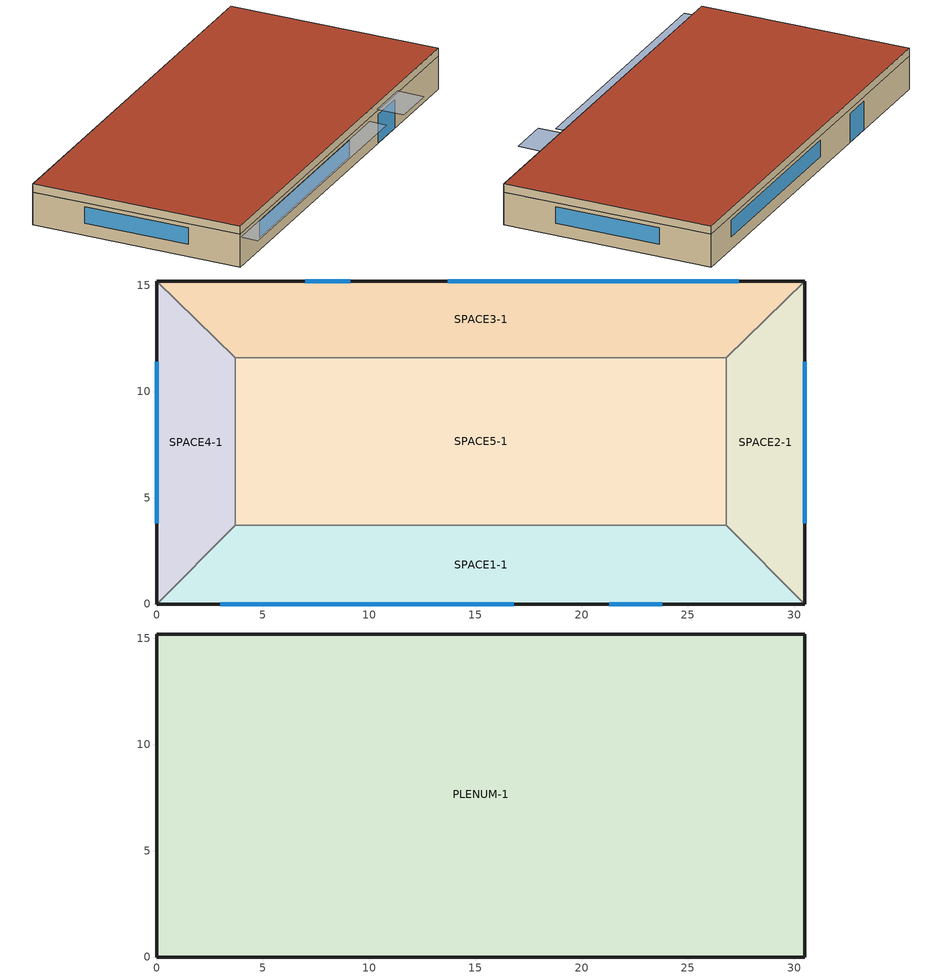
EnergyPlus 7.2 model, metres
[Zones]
SPACE1-1
 floor ground (FLOOR-SLAB-1): 26.8,3.7 30.5,0 0,0 3.7,3.7 z0
 wall outside (WALL-1): 0,0 30.5,0 z0:2.4
 wall to SPACE2-1 (INT-WALL-1): 30.5,0 26.8,3.7 z0:2.4
 wall to SPACE4-1 (INT-WALL-1): 3.7,3.7 0,0 z0:2.4
 wall to SPACE5-1 (INT-WALL-1): 26.8,3.7 3.7,3.7 z0:2.4
 window (Dbl Clr 3mm/13mm Air): 3,0 16.8,0 z0.9:2.1
 window (Sgl Grey 3mm): 21.3,0 23.8,0 z0:2.1
SPACE2-1
 floor ground (FLOOR-SLAB-1): 26.8,11.6 30.5,15.2 30.5,0 26.8,3.7 z0
 wall outside (WALL-1): 30.5,0 30.5,15.2 z0:2.4
 wall to SPACE3-1 (INT-WALL-1): 30.5,15.2 26.8,11.6 z0:2.4
 wall to SPACE5-1 (INT-WALL-1): 26.8,11.6 26.8,3.7 z0:2.4
 window (Dbl Clr 3mm/13mm Air): 30.5,3.8 30.5,11.4 z0.9:2.1
SPACE3-1
 floor ground (FLOOR-SLAB-1): 26.8,11.6 3.7,11.6 0,15.2 30.5,15.2 z0
 wall outside (WALL-1): 30.5,15.2 0,15.2 z0:2.4
 wall to SPACE4-1 (INT-WALL-1): 0,15.2 3.7,11.6 z0:2.4
 wall to SPACE5-1 (INT-WALL-1): 3.7,11.6 26.8,11.6 z0:2.4
 window (Dbl Clr 3mm/13mm Air): 27.4,15.2 13.7,15.2 z0.9:2.1
 window (Sgl Grey 3mm): 9.1,15.2 7,15.2 z0:2.1
SPACE4-1
 floor ground (FLOOR-SLAB-1): 3.7,3.7 0,0 0,15.2 3.7,11.6 z0
 wall outside (WALL-1): 0,15.2 0,0 z0:2.4
 wall to SPACE5-1 (INT-WALL-1): 3.7,3.7 3.7,11.6 z0:2.4
 window (Dbl Clr 3mm/13mm Air): 0,11.4 0,3.8 z0.9:2.1
SPACE5-1
 floor ground (FLOOR-SLAB-1): 26.8,11.6 26.8,3.7 3.7,3.7 3.7,11.6 z0
PLENUM-1
 floor to SPACE1-1 (CLNG-1): 26.8,3.7 30.5,0 0,0 3.7,3.7 z2.4
 floor to SPACE2-1 (CLNG-1): 26.8,11.6 30.5,15.2 30.5,0 26.8,3.7 z2.4
 floor to SPACE3-1 (CLNG-1): 26.8,11.6 3.7,11.6 0,15.2 30.5,15.2 z2.4
 floor to SPACE4-1 (CLNG-1): 3.7,3.7 0,0 0,15.2 3.7,11.6 z2.4
 floor to SPACE5-1 (CLNG-1): 26.8,11.6 26.8,3.7 3.7,3.7 3.7,11.6 z2.4
 wall outside (WALL-1): 0,0 30.5,0 30.5,15.2 0,15.2 0,0 z2.4:3
 roof outside (ROOF-1): 0,15.2 0,0 30.5,0 30.5,15.2 z3
shading: 0,-1.3 0,0 19.8,0 19.8,-1.3 z2.2; 21,-2 21,0 24.1,0 24.1,-2 z2.6
[Building]
Building: North Axis {deg}=30; Terrain=City; Loads Convergence Tolerance Value=0.04; Temperature Convergence Tolerance Value {deltaC}=0.4; Solar Distribution=FullExterior; Maximum Number of Warmup Days=25; Minimum Number of Warmup Days=6
[Site:Location]
Miami Intl Ap FL USA TMY3 WMO=722020: Latitude {deg}=25.82; Longitude {deg}=-80.3; Time Zone {hr}=-5; Elevation {m}=11
[SizingPeriod:DesignDay] Day of Month=21; Humidity Condition Type=Wetbulb; Barometric Pressure {Pa}=101217; Rain Indicator=No; Snow Indicator=No; Daylight Saving Time Indicator=No; Solar Model Indicator=ASHRAEClearSky
Name | Month | Day Type | Maximum Dry-Bulb Temperature {C} | Daily Dry-Bulb Temperature Range {deltaC} | Wetbulb or DewPoint at Maximum Dry-Bulb {C} | Wind Speed {m/s} | Wind Direction {deg} | Sky Clearness
Miami Intl Ap Ann Htg 99.6% Condns DB | 1 | WinterDesignDay | 8.7 | 0 | 8.7 | 3.8 | 340 | 0
Miami Intl Ap Ann Clg .4% Condns DB=>MWB | 7 | SummerDesignDay | 33.2 | 6.7 | 25.3 | 4.5 | 140 | 1
[Site:GroundTemperature:BuildingSurface]
20.03, 20.03, 20.13, 20.3, 20.43, 20.52, 20.62, 20.77, 20.78, 20.55, 20.44, 20.2
[Material] Thermal Absorptance=0.9
Name | Roughness | Thickness {m} | Conductivity {W/m-K} | Density {kg/m3} | Specific Heat {J/kg-K} | Solar Absorptance | Visible Absorptance
RG01 | Rough | 0.0127 | 1.442 | 881 | 1674 | 0.65 | 0.65
BR01 | VeryRough | 0.0095 | 0.162 | 1121 | 1464 | 0.7 | 0.7
IN46 | VeryRough | 0.0762 | 0.023 | 24 | 1590 | 0.5 | 0.5
WD01 | MediumSmooth | 0.0191 | 0.115 | 513 | 1381 | 0.78 | 0.78
PW03 | MediumSmooth | 0.0127 | 0.115 | 545 | 1213 | 0.78 | 0.78
IN02 | Rough | 0.0901 | 0.043 | 10 | 837 | 0.75 | 0.75
GP01 | MediumSmooth | 0.0127 | 0.16 | 801 | 837 | 0.75 | 0.75
GP02 | MediumSmooth | 0.0159 | 0.16 | 801 | 837 | 0.75 | 0.75
CC03 | MediumRough | 0.1016 | 1.31 | 2243 | 837 | 0.65 | 0.65
[Material:NoMass] Roughness=Rough
Name | Thermal Resistance {m2-K/W} | Thermal Absorptance | Solar Absorptance | Visible Absorptance
CP01 | 0.367 | 0.9 | 0.75 | 0.75
MAT-CLNG-1 | 0.652259 | 0.65 | 0.65 | 0.65
[Material:AirGap]
AL21: Thermal Resistance {m2-K/W}=0.157
[Construction]
ROOF-1: RG01, BR01, IN46, WD01
WALL-1: WD01, PW03, IN02, GP01
CLNG-1: MAT-CLNG-1
FLOOR-SLAB-1: CC03, CP01
INT-WALL-1: GP02, AL21, GP02
Dbl Clr 3mm/13mm Air: CLEAR 3MM, AIR 13MM, CLEAR 3MM
Sgl Grey 3mm: GREY 3MM
[WindowMaterial:Gas]
AIR 13MM: Gas Type=Air; Thickness {m}=0.0127
[WindowMaterial:Glazing] Optical Data Type=SpectralAverage; Thickness {m}=0.003; Infrared Transmittance at Normal Incidence=0; Front Side Infrared Hemispherical Emissivity=0.84; Back Side Infrared Hemispherical Emissivity=0.84; Conductivity {W/m-K}=0.9
Name | Solar Transmittance at Normal Incidence | Front Side Solar Reflectance at Normal Incidence | Back Side Solar Reflectance at Normal Incidence | Visible Transmittance at Normal Incidence | Front Side Visible Reflectance at Normal Incidence | Back Side Visible Reflectance at Normal Incidence
CLEAR 3MM | 0.837 | 0.075 | 0.075 | 0.898 | 0.081 | 0.081
GREY 3MM | 0.626 | 0.061 | 0.061 | 0.611 | 0.061 | 0.061
[AirConditioner:VariableRefrigerantFlow]
Heat Pump=VRF Heat Pump; Availability Schedule=VRFCondAvailSched; Rated Total Cooling Capacity {W}=autosize; Rated Cooling COP {W/W}=3.2917; Minimum Outdoor Temperature in Cooling Mode {C}=-5; Maximum Outdoor Temperature in Cooling Mode {C}=43; Cooling Capacity Ratio Modifier Function of Low Temperature Curve=VRFCoolCapFT; Cooling Capacity Ratio Boundary Curve=VRFCoolCapFTBoundary; Cooling Capacity Ratio Modifier Function of High Temperature Curve=VRFCoolCapFTHi; Cooling Energy Input Ratio Modifier Function of Low Temperature Curve=VRFCoolEIRFT; Cooling Energy Input Ratio Boundary Curve=VRFCoolEIRFTBoundary; Cooling Energy Input Ratio Modifier Function of High Temperature Curve=VRFCoolEIRFTHi; Cooling Energy Input Ratio Modifier Function of Low Part-Load Ratio Curve=CoolingEIRLowPLR; Cooling Energy Input Ratio Modifier Function of High Part-Load Ratio Curve=CoolingEIRHiPLR; Cooling Combination Ratio Correction Factor Curve=CoolingCombRatio; Cooling Part-Load Fraction Correlation Curve=VRFCPLFFPLR; Rated Total Heating Capacity {W}=autosize; Rated Heating COP {W/W}=3.5484; Minimum Outdoor Temperature in Heating Mode {C}=-20; Maximum Outdoor Temperature in Heating Mode {C}=20; Heating Capacity Ratio Modifier Function of Low Temperature Curve=VRFHeatCapFT; Heating Capacity Ratio Boundary Curve=VRFHeatCapFTBoundary; Heating Capacity Ratio Modifier Function of High Temperature Curve=VRFHeatCapFTHi; Heating Energy Input Ratio Modifier Function of Low Temperature Curve=VRFHeatEIRFT; Heating Energy Input Ratio Boundary Curve=VRFHeatEIRFTBoundary; Heating Energy Input Ratio Modifier Function of High Temperature Curve=VRFHeatEIRFTHi; Heating Performance Curve Outdoor Temperature Type=WetBulbTemperature; Heating Energy Input Ratio Modifier Function of Low Part-Load Ratio Curve=HeatingEIRLowPLR; Heating Energy Input Ratio Modifier Function of High Part-Load Ratio Curve=HeatingEIRHiPLR; Heating Combination Ratio Correction Factor Curve=HeatingCombRatio; Heating Part-Load Fraction Correlation Curve=VRFCPLFFPLR; Minimum Heat Pump Part-Load Ratio=0.25; Zone Name for Master Thermostat Location=SPACE1-1; Master Thermostat Priority Control Type=LoadPriority; Zone Terminal Unit List=VRF Heat Pump TU List; Heat Pump Waste Heat Recovery=No; Equivalent Piping Length used for Piping Correction Factor in Cooling Mode {m}=30; Vertical Height used for Piping Correction Factor {m}=10; Piping Correction Factor for Length in Cooling Mode Curve=CoolingLengthCorrectionFactor; Piping Correction Factor for Height in Cooling Mode Coefficient=-0.000386; Equivalent Piping Length used for Piping Correction Factor in Heating Mode {m}=30; Crankcase Heater Power per Compressor {W}=15; Number of Compressors=3; Ratio of Compressor Size to Total Compressor Capacity=0.33; Maximum Outdoor Dry-bulb Temperature for Crankcase Heater {C}=7; Defrost Strategy=Resistive; Defrost Control=Timed; Resistive Defrost Heater Capacity {W}=1e-07; Maximum Outdoor Dry-bulb Temperature for Defrost Operation {C}=7; Condenser Type=AirCooled; Evaporative Condenser Pump Rated Power Consumption {W}=0; Basin Heater Capacity {W/K}=0; Fuel Type=Electric
[ZoneTerminalUnitList]
VRF Heat Pump TU List: Zone Terminal Unit Name 1=TU3; Zone Terminal Unit Name 2=TU4; Zone Terminal Unit Name 3=TU1; Zone Terminal Unit Name 4=TU2; Zone Terminal Unit Name 5=TU5
[ZoneHVAC:TerminalUnit:VariableRefrigerantFlow] Terminal Unit Availability schedule=VRFAvailSched; Supply Air Flow Rate During Cooling Operation {m3/s}=autosize; Supply Air Flow Rate When No Cooling is Needed {m3/s}=autosize; Supply Air Flow Rate During Heating Operation {m3/s}=autosize; Supply Air Flow Rate When No Heating is Needed {m3/s}=autosize; Outdoor Air Flow Rate During Cooling Operation {m3/s}=autosize; Outdoor Air Flow Rate During Heating Operation {m3/s}=autosize; Outdoor Air Flow Rate When No Cooling or Heating is Needed {m3/s}=autosize; Supply Air Fan Operating Mode Schedule=VRFFanSchedule; Supply Air Fan placement=drawthrough; Zone Terminal Unit On Parasitic Electric Energy Use {W}=30; Zone Terminal Unit Off Parasitic Electric Energy Use {W}=20
Name | Supply Air Fan Object | Outside Air Mixer Object | Cooling Coil Object | Heating Coil Object
TU1 | TU1 VRF Supply Fan | TU1 OA Mixer | TU1 VRF DX Cooling Coil | TU1 VRF DX Heating Coil
TU2 | TU2 VRF Supply Fan | TU2 OA Mixer | TU2 VRF DX Cooling Coil | TU2 VRF DX Heating Coil
TU4 | TU4 VRF Supply Fan | TU4 OA Mixer | TU4 VRF DX Cooling Coil | TU4 VRF DX Heating Coil
TU3 | TU3 VRF Supply Fan | TU3 OA Mixer | TU3 VRF DX Cooling Coil | TU3 VRF DX Heating Coil
TU5 | TU5 VRF Supply Fan | TU5 OA Mixer | TU5 VRF DX Cooling Coil | TU5 VRF DX Heating Coil
[Fan:ConstantVolume] Availability Schedule=VRFAvailSched; Fan Efficiency=0.7; Pressure Rise {Pa}=600; Maximum Flow Rate {m3/s}=autosize; Motor Efficiency=0.9; Motor In Airstream Fraction=1
TU1 VRF Supply Fan; TU2 VRF Supply Fan; TU3 VRF Supply Fan; TU4 VRF Supply Fan; TU5 VRF Supply Fan
[COIL:Cooling:DX:VariableRefrigerantFlow] Availability Schedule=VRFAvailSched; Rated Total Cooling Capacity {W}=autosize; Rated Sensible Heat Ratio=autosize; Rated Air Flow Rate {m3/s}=autosize; Cooling Capacity Ratio Modifier Function of Temperature Curve=VRFTUCoolCapFT; Cooling Capacity Modifier Curve Function of Flow Fraction=VRFACCoolCapFFF
TU1 VRF DX Cooling Coil; TU2 VRF DX Cooling Coil; TU3 VRF DX Cooling Coil; TU4 VRF DX Cooling Coil; TU5 VRF DX Cooling Coil
[COIL:Heating:DX:VariableRefrigerantFlow] Availability Schedule=VRFAvailSched; Rated Total Heating Capacity {W}=autosize; Rated Air Flow Rate {m3/s}=autosize; Heating Capacity Ratio Modifier Function of Temperature Curve=VRFTUHeatCapFT; Heating Capacity Modifier Function of Flow Fraction Curve=VRFACCoolCapFFF
TU1 VRF DX Heating Coil; TU2 VRF DX Heating Coil; TU3 VRF DX Heating Coil; TU4 VRF DX Heating Coil; TU5 VRF DX Heating Coil
[Zone] Type=1; Multiplier=1
Name | Ceiling Height {m} | Volume {m3}
PLENUM-1 | 0.6096 | 283.2
SPACE1-1; SPACE3-1 | 2.4384 | 239.247
SPACE2-1; SPACE4-1 | 2.4384 | 103.311
SPACE5-1 | 2.4384 | 447.683
[ZoneInfiltration:DesignFlowRate] Schedule=INFIL-SCH; Design Flow Rate Calculation Method=flow/zone; Constant Term Coefficient=0; Temperature Term Coefficient=0; Velocity Term Coefficient=0.2237; Velocity Squared Term Coefficient=0
Name | Zone or ZoneList | Design Flow Rate {m3/s}
SPACE1-1 Infil 1 | SPACE1-1 | 0.0167
SPACE2-1 Infil 1 | SPACE2-1 | 0.00717
SPACE3-1 Infil 1 | SPACE3-1 | 0.0167
SPACE4-1 Infil 1 | SPACE4-1 | 0.00717
SPACE5-1 Infil 1 | SPACE5-1 | 0.031089
[People] Number of People Schedule=OCCUPY-1; Number of People Calculation Method=people; Fraction Radiant=0.3; Sensible Heat Fraction=AutoCalculate; Activity Level Schedule=ActSchd
Name | Zone or ZoneList | Number of People
SPACE1-1 People 1 | SPACE1-1 | 11
SPACE2-1 People 1 | SPACE2-1 | 5
SPACE3-1 People 1 | SPACE3-1 | 11
SPACE4-1 People 1 | SPACE4-1 | 5
SPACE5-1 People 1 | SPACE5-1 | 20
[Lights] Schedule=LIGHTS-1; Design Level Calculation Method=Watts/Area; Watts per Zone Floor Area {W/m2}=16.15; Return Air Fraction=0; Fraction Radiant=0.59; Fraction Visible=0.2; Fraction Replaceable=0
Name | Zone or ZoneList
SPACE1-1 Lights 1 | SPACE1-1
SPACE2-1 Lights 1 | SPACE2-1
SPACE3-1 Lights 1 | SPACE3-1
SPACE4-1 Lights 1 | SPACE4-1
SPACE5-1 Lights 1 | SPACE5-1
[ElectricEquipment] Schedule=EQUIP-1; Design Level Calculation Method=Watts/Area; Watts per Zone Floor Area {W/m2}=10.76; Fraction Latent=0; Fraction Radiant=0.3; Fraction Lost=0
Name | Zone or ZoneList
SPACE1-1 ElecEq 1 | SPACE1-1
SPACE2-1 ElecEq 1 | SPACE2-1
SPACE3-1 ElecEq 1 | SPACE3-1
SPACE4-1 ElecEq 1 | SPACE4-1
SPACE5-1 ElecEq 1 | SPACE5-1
[Sizing:Zone] Zone Cooling Design Supply Air Temperature Input Method=SupplyAirTemperature; Zone Heating Design Supply Air Temperature Input Method=SupplyAirTemperature; Zone Heating Design Supply Air Temperature {C}=50; Zone Cooling Design Supply Air Humidity Ratio {kgWater/kgDryAir}=0.009; Zone Heating Design Supply Air Humidity Ratio {kgWater/kgDryAir}=0.004; Zone Heating Sizing Factor=0; Zone Cooling Sizing Factor=0; Cooling Design Air Flow Method=DesignDay; Cooling Design Air Flow Rate {m3/s}=0; Heating Design Air Flow Method=DesignDay; Heating Design Air Flow Rate {m3/s}=0
Name | Zone Cooling Design Supply Air Temperature {C} | Design Specification Outdoor Air Object
SPACE1-1 | 12.5 | SZ DSOA SPACE1-1
SPACE2-1 | 12.5 | SZ DSOA SPACE2-1
SPACE3-1 | 12.5 | SZ DSOA SPACE3-1
SPACE4-1 | 12.5 | SZ DSOA SPACE4-1
SPACE5-1 | 13.5 | SZ DSOA SPACE5-1
[DesignSpecification:OutdoorAir] Outdoor Air Method=Sum; Outdoor Air Flow per Person {m3/s-person}=0.00472; Outdoor Air Flow per Zone Floor Area {m3/s-m2}=0.000508; Outdoor Air Flow per Zone {m3/s}=0
SZ DSOA SPACE1-1; SZ DSOA SPACE2-1; SZ DSOA SPACE3-1; SZ DSOA SPACE4-1; SZ DSOA SPACE5-1
[ZoneControl:Thermostat] Control Type Schedule=Zone Control Type Sched; Control 1=DualSetPoint
Name | Zone or ZoneList
SPACE1-1 Control | SPACE1-1
SPACE2-1 Control | SPACE2-1
SPACE3-1 Control | SPACE3-1
SPACE4-1 Control | SPACE4-1
SPACE5-1 Control | SPACE5-1
[ThermostatSetpoint:DualSetpoint]
DualSetPoint: Heating Setpoint Temperature Schedule=Htg-SetP-Sch; Cooling Setpoint Temperature Schedule=Clg-SetP-Sch
[Zone equipment]
SPACE1-1: TU1
SPACE2-1: TU2
SPACE3-1: TU3
SPACE4-1: TU4
SPACE5-1: TU5
[Schedule:Compact]
VRFCondAvailSched: Through: 12/31, For: AllDays, Until: 12:00, 1, Until: 13:00, 1, Until: 24:00, 1
VRFFanSchedule: Through: 12/31, For: AllDays, Until: 7:00, 1, Until: 18:00, 1, Until: 24:00, 1
VRFAvailSched: Through: 3/31, For: AllDays, Until: 24:00, 1, Through: 9/30, For: WeekDays, Until: 7:00, 1, Until: 17:00, 1, Until: 24:00, 1, For: SummerDesignDay WinterDesignDay, Until: 24:00, 1, For: AllOtherDays, Until: 24:00, 1, Through: 12/31, For: AllDays, Until: 24:00, 1
OCCUPY-1: Through: 12/31, For: WeekDays SummerDesignDay CustomDay1 CustomDay2, Until: 8:00, 0, Until: 11:00, 1, Until: 12:00, 0.8, Until: 13:00, 0.4, Until: 14:00, 0.8, Until: 18:00, 1, Until: 19:00, 0.5, Until: 21:00, 0.1, Until: 24:00, 0, For: Weekends WinterDesignDay Holiday, Until: 24:00, 0
LIGHTS-1: Through: 12/31, For: WeekDays SummerDesignDay CustomDay1 CustomDay2, Until: 8:00, 0.05, Until: 9:00, 0.9, Until: 10:00, 0.95, Until: 11:00, 1, Until: 12:00, 0.95, Until: 13:00, 0.8, Until: 14:00, 0.9, Until: 18:00, 1, Until: 19:00, 0.6, Until: 21:00, 0.2, Until: 24:00, 0.05, For: Weekends WinterDesignDay Holiday, Until: 24:00, 0.05
EQUIP-1: Through: 12/31, For: WeekDays SummerDesignDay CustomDay1 CustomDay2, Until: 8:00, 0.02, Until: 9:00, 0.4, Until: 14:00, 0.9, Until: 15:00, 0.8, Until: 16:00, 0.7, Until: 18:00, 0.5, Until: 20:00, 0.3, Until: 24:00, 0.02, For: Weekends WinterDesignDay Holiday, Until: 24:00, 0.2
INFIL-SCH: Through: 3/31, For: AllDays, Until: 24:00, 1, Through: 10/31, For: AllDays, Until: 24:00, 0, Through: 12/31, For: AllDays, Until: 24:00, 1
ActSchd: Through: 12/31, For: AllDays, Until: 24:00, 117.24
Htg-SetP-Sch: Through: 12/31, For: SummerDesignDay, Until: 24:00, 21.1, For: WinterDesignDay, Until: 24:00, 21.1, For: WeekDays, Until: 7:00, 21.1, Until: 18:00, 21.1, Until: 24:00, 21.1, For: WeekEnds Holiday, Until: 7:00, 21.1, Until: 13:00, 21.1, Until: 24:00, 21.1, For: AllOtherDays, Until: 7:00, 21.1, Until: 18:00, 21.1, Until: 24:00, 21.1
Clg-SetP-Sch: Through: 12/31, For: SummerDesignDay, Until: 24:00, 23.9, For: WinterDesignDay, Until: 24:00, 23.9, For: WeekDays, Until: 7:00, 23.9, Until: 18:00, 23.9, Until: 24:00, 23.9, For: WeekEnds Holiday, Until: 7:00, 23.9, Until: 13:00, 23.9, Until: 24:00, 23.9, For: AllOtherDays, Until: 7:00, 23.9, Until: 18:00, 23.9, Until: 24:00, 23.9
Zone Control Type Sched: Through: 12/31, For: SummerDesignDay, Until: 24:00, 4, For: WinterDesignDay, Until: 24:00, 4, For: AllOtherDays, Until: 24:00, 4
[Curve:Biquadratic] Input Unit Type for X=Temperature; Input Unit Type for Y=Temperature; Output Unit Type=Dimensionless
Name | Coefficient1 Constant | Coefficient2 x | Coefficient3 x**2 | Coefficient4 y | Coefficient5 y**2 | Coefficient6 x*y | Minimum Value of x | Maximum Value of x | Minimum Value of y | Maximum Value of y
VRFCoolCapFT | 0.576856 | 0.0174502 | 0.00058326 | 1.15563e-07 | 7.61504e-09 | -1.1503e-08 | 15 | 24 | -5 | 23
VRFCoolCapFTHi | 0.686155 | 0.0207869 | 0.0005445 | -0.0016098 | -6.254e-07 | -0.000339 | 15 | 24 | 16 | 43
VRFCoolEIRFT | 0.989011 | -0.0234797 | 0.000199711 | 0.00596834 | -1.0289e-07 | -0.00015686 | 15 | 24 | -5 | 23
VRFCoolEIRFTHi | 0.182932 | 0.0163544 | -0.0003505 | 0.0237569 | 0.00017854 | -0.0006177 | 15 | 24 | 16 | 43
VRFHeatCapFT | 1.0146 | -0.0025067 | -0.000141599 | 0.0269316 | 1.83538e-06 | -0.000358147 | 15 | 27 | -20 | 15
VRFHeatCapFTHi | 1.16113 | 0.0274789 | -0.00168795 | 0.00178338 | 2.03208e-06 | -6.8969e-05 | 15 | 27 | -10 | 15
VRFHeatEIRFT | 0.874655 | -0.0131975 | 0.00110307 | -0.0133118 | 0.00089017 | -0.00012766 | 15 | 27 | -20 | 12
VRFHeatEIRFTHi | 2.50401 | -0.0573677 | 4.07336e-05 | -0.129597 | 0.00135839 | 0.00317047 | 15 | 27 | -10 | 15
CoolingLengthCorrectionFactor | 1.06938 | -0.0014951 | 2.56E-06 | -0.11511 | 0.0511169 | -0.0004369 | 8 | 175 | 0.5 | 1.5
[Curve:Cubic]
Name | Coefficient1 Constant | Coefficient2 x | Coefficient3 x**2 | Coefficient4 x**3 | Minimum Value of x | Maximum Value of x | Input Unit Type for X | Output Unit Type | Minimum Curve Output | Maximum Curve Output
VRFCoolCapFTBoundary | 25.7347 | -0.0315004 | -0.014166 | 0 | 11 | 30 | Temperature | Temperature
VRFCoolEIRFTBoundary | 25.7347 | -0.0315004 | -0.014166 | 0 | 15 | 24 | Temperature | Temperature
CoolingEIRLowPLR | 0.462812 | -1.04024 | 2.17491 | -0.597482 | 0 | 1 | Temperature | Temperature
VRFHeatCapFTBoundary | -7.60009 | 3.0509 | -0.116284 | 0 | 15 | 27 | Temperature | Temperature
VRFHeatEIRFTBoundary | -7.60009 | 3.0509 | -0.116284 | 0 | 15 | 27 | Temperature | Temperature | -20 | 15
HeatingEIRLowPLR | 0.140009 | 0.6415 | 0.133905 | 0.0845859 | 0 | 1 | Dimensionless | Dimensionless
VRFTUCoolCapFT | 0.504547 | 0.0288891 | -1.08194e-05 | 1.01359e-05 | 0 | 50 | Temperature | Dimensionless | 0.5 | 1.5
VRFTUHeatCapFT | -0.390709 | 0.261815 | -0.0130432 | 0.000178132 | 0 | 50 | Temperature | Dimensionless | 0.5 | 1.5
[Curve:Quadratic] Maximum Value of x=1.5
Name | Coefficient1 Constant | Coefficient2 x | Coefficient3 x**2 | Minimum Value of x | Input Unit Type for X | Output Unit Type
CoolingEIRHiPLR | 1 | 0 | 0 | 1 | Dimensionless | Dimensionless
HeatingEIRHiPLR | 2.42944 | -2.23589 | 0.806452 | 1 | Dimensionless | Dimensionless
VRFACCoolCapFFF | 0.8 | 0.2 | 0 | 0.5
[CURVE:QUADRATIC]
VRFCPLFFPLR: Coefficient1 Constant=0.85; Coefficient2 x=0.15; Coefficient3 x**2=0; Minimum Value of x=0; Maximum Value of x=1; Minimum Curve Output=0.85; Maximum Curve Output=1; Input Unit Type for X=Dimensionless; Output Unit Type=Dimensionless
[Curve:Linear] Minimum Value of x=1; Maximum Value of x=1.5; Minimum Curve Output=1; Input Unit Type for X=Dimensionless; Output Unit Type=Dimensionless
Name | Coefficient1 Constant | Coefficient2 x | Maximum Curve Output
CoolingCombRatio | 0.618055 | 0.381945 | 1.2
HeatingCombRatio | 0.96034 | 0.03966 | 1.023
